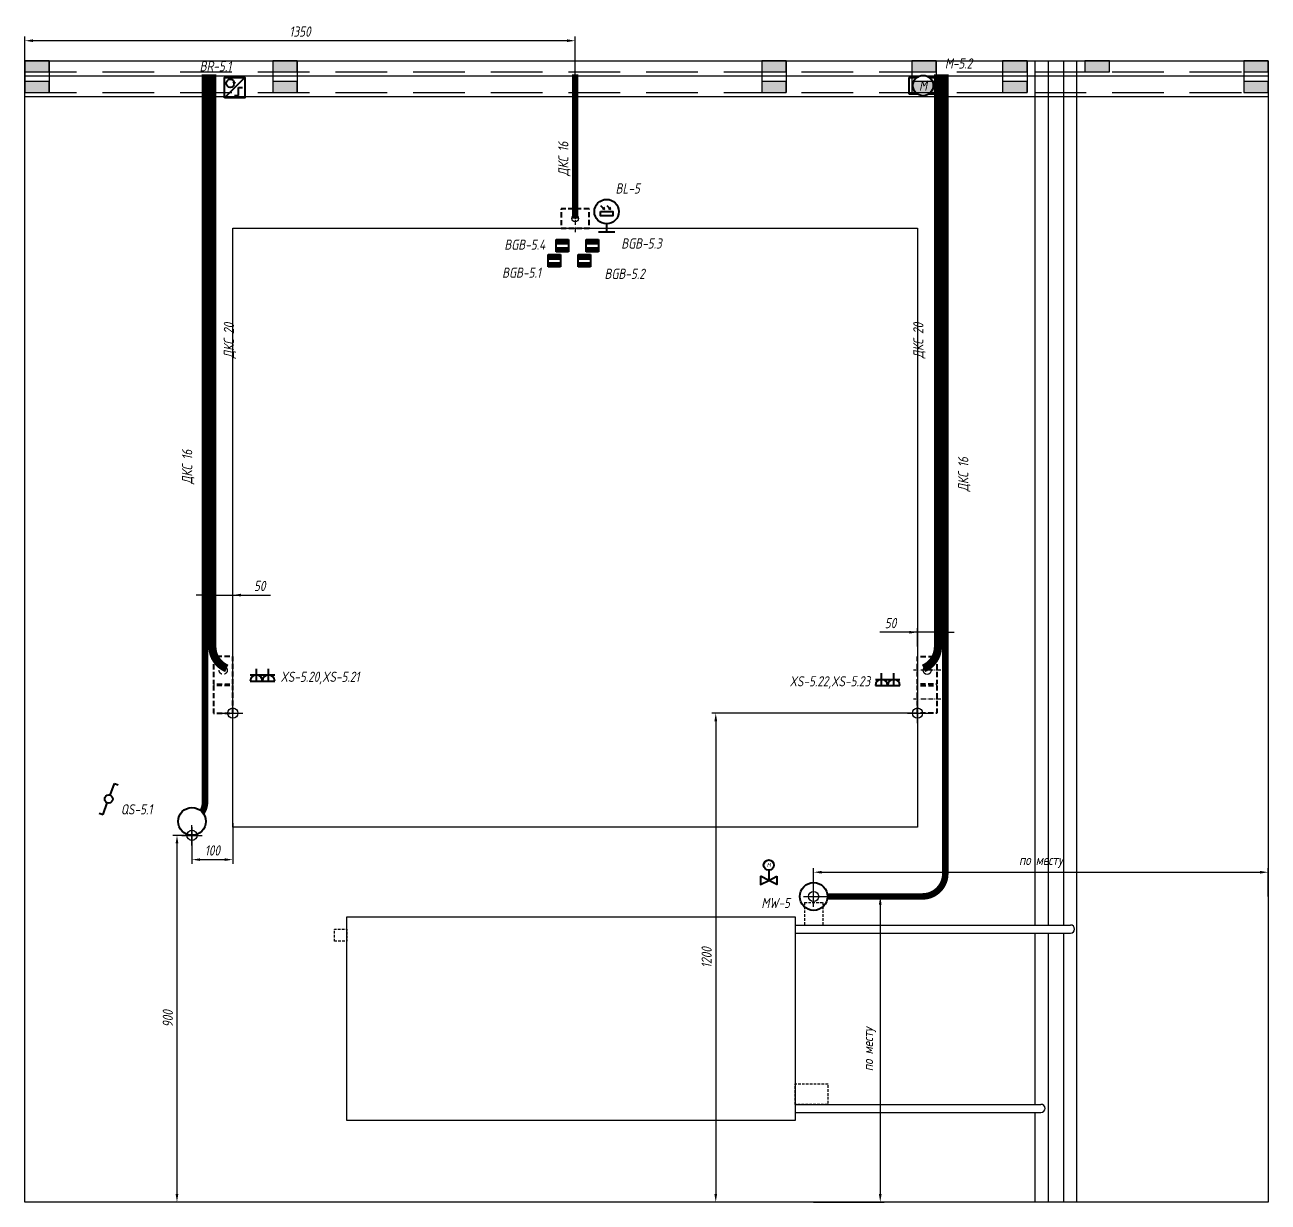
# Model space of a CAD drawing. Header units: millimetres. Extents: x -36498 to 56557, y -58468 to 154.
# Drawn here: x 42913 to 45963, y -31338 to -28450 of the extents above; entities that cross this region are included whole.
import ezdxf
from ezdxf.enums import TextEntityAlignment as Align

# ---------------------------------------------------------------- set-up
doc = ezdxf.new("R2010")
doc.units = ezdxf.units.MM
doc.header["$PDMODE"] = 34
doc.header["$PDSIZE"] = 25
doc.linetypes.add('ACAD_ISO10W100', pattern=[18.5, 12, -3, 0.5, -3])
doc.linetypes.add('DASHED', pattern=[19.05, 12.7, -6.35])
for name, color, linetype in [('01 Черновое', 7, 'Continuous'), ('02 Розетки', 7, 'Continuous'), ('03 Потолок', 7, 'Continuous'), ('06 Авт-ка климата', 7, 'Continuous'), ('07 Авт-ка общая', 7, 'Continuous'), ('08 Пож. и техн. сигн.', 7, 'Continuous'), ('11 Привязка размеры', 7, 'Continuous')]:
    doc.layers.add(name, color=color, linetype=linetype)
doc.styles.get("Standard").update_dxf_attribs({"font": 'Ubuntu-R.ttf'})
doc.styles.add('ГОСТ-ISOCPEUR', font='isocpeui.ttf', dxfattribs={"width": 0.8})
doc.dimstyles.new('ISO-25', dxfattribs={"dimtxt": 2.5, "dimasz": 2.5, "dimexe": 1.25, "dimexo": 0.625, "dimtad": 1, "dimtxsty": 'Standard', "dimcen": 2.5, "dimadec": 0, "dimazin": 0, "dimtfac": 1, "dimtmove": 0, "dimatfit": 3, "dimfxl": 1, "dimarcsym": 0})

# ---------------------------------------------------------------- blocks, each defined once
blk = doc.blocks.new('электродвигатель')
at = {"color": 0, "lineweight": -2}
for p, q in [((0, 4), (0, 0)), ((0, 4), (2, 4)), ((5, 4), (7, 4)), ((7, 4), (7, 0)), ((0, 0), (2, 0)), ((5, 0), (7, 0))]:
    blk.add_line(p, q, dxfattribs=at)
blk.add_circle((3.5, 2), 2.5, dxfattribs=at)
at = {"color": 0, "lineweight": -2, "style": 'ГОСТ-ISOCPEUR', "width": 0.8}
blk.add_text('M', height=2.5, rotation=360, dxfattribs=at).set_placement((3.5, 2), align=Align.MIDDLE_CENTER)
blk = doc.blocks.new('энкодер')
at = {"color": 0, "lineweight": -2}
for p, q in [((0, 0), (5, 5)), ((2.43, 3.56), (2.2, 3.9)), ((2.43, 3.56), (2.66, 3.9)), ((2.48, 0.56), (3.48, 0.56)), ((3.48, 0.56), (3.48, 2.56)), ((3.48, 2.56), (4.48, 2.56))]:
    blk.add_line(p, q, dxfattribs=at)
blk.add_lwpolyline([(0, 0), (0, 5), (5, 5), (5, 0)], close=True, dxfattribs=at)
blk.add_circle((1.43, 3.56), 1, dxfattribs=at)
blk = doc.blocks.new('вентиль с электроприводом')
at = {"color": 0, "linetype": 'DASHED', "lineweight": -2}
blk.add_line((0, 2.5), (0, 0), dxfattribs=at)
at = {"color": 0, "lineweight": -2}
for points in [[(-2, 1), (-2, -1), (0, 0), (-2, 1)], [(2, 1), (2, -1), (0, 0), (2, 1)]]:
    blk.add_lwpolyline(points, dxfattribs=at)
blk.add_circle((0, 3.75), 1.25, dxfattribs=at)
at = {"color": 0, "lineweight": -2, "style": 'ГОСТ-ISOCPEUR', "width": 0.8}
blk.add_text('M', height=1, rotation=360, dxfattribs=at).set_placement((0, 3.75), align=Align.MIDDLE_CENTER)
blk = doc.blocks.new('кнопка жалюзи')
at = {"color": 0, "lineweight": -2}
for p, q in [((0.35, 0.94), (1.39, 3.78)), ((1.39, 3.78), (2.34, 3.45)), ((-1.39, -3.78), (-0.35, -0.94)), ((-2.34, -3.45), (-1.39, -3.78))]:
    blk.add_line(p, q, dxfattribs=at)
blk.add_circle((0, 0), 1, dxfattribs=at)
blk = doc.blocks.new('розетка скрытая трехполюсная')
at = {"color": 0, "lineweight": -2}
for p, q in [((-1.5, 1.5), (1.5, 1.5)), ((-1.5, 0), (1.5, 0)), ((0, 0), (0, 3))]:
    blk.add_line(p, q, dxfattribs=at)
blk.add_arc((0, 0), 1.5, 0, 180, dxfattribs=at)
blk = doc.blocks.new('*D230')
at = {"layer": '11 Привязка размеры', "color": 0, "lineweight": -2, "transparency": 16777216}
for p, q in [((45153.1, -29940.1), (45010.7, -29940.1)), ((45103.1, -29975.4), (45103.1, -29930.1)), ((45153.1, -29940.1), (45103.1, -29940.1)), ((45153.1, -29975.4), (45153.1, -29930.1)), ((45173.1, -29940.1), (45193.1, -29940.1))]:
    blk.add_line(p, q, dxfattribs=at)
at = {"layer": '11 Привязка размеры', "color": 0, "transparency": 16777216}
for points in [[(45083.1, -29943.4), (45083.1, -29936.7), (45103.1, -29940.1)], [(45173.1, -29936.7), (45173.1, -29943.4), (45153.1, -29940.1)]]:
    blk.add_solid(points, dxfattribs=at)
at = {"layer": 'Defpoints', "color": 0, "transparency": 16777216}
for p in [(45103.1, -29940.1), (45103.1, -29975.4), (45153.1, -29975.4)]:
    blk.add_point(p, dxfattribs=at)
at = {"layer": '11 Привязка размеры', "color": 0, "transparency": 16777216, "insert": (45036.9, -29917.6), "char_height": 25, "attachment_point": 5, "style": 'ГОСТ-ISOCPEUR'}
blk.add_mtext('50', dxfattribs=at)
blk = doc.blocks.new('*D231')
at = {"layer": '11 Привязка размеры', "color": 0, "lineweight": -2, "transparency": 16777216}
for p, q in [((43423.1, -30408.4), (43423.1, -30508)), ((43323.1, -30418.5), (43323.1, -30508)), ((43343.1, -30498), (43403.1, -30498))]:
    blk.add_line(p, q, dxfattribs=at)
at = {"layer": '11 Привязка размеры', "color": 0, "transparency": 16777216}
for points in [[(43343.1, -30494.7), (43343.1, -30501.3), (43323.1, -30498)], [(43403.1, -30501.3), (43403.1, -30494.7), (43423.1, -30498)]]:
    blk.add_solid(points, dxfattribs=at)
at = {"layer": 'Defpoints', "color": 0, "transparency": 16777216}
for p in [(43423.1, -30408.4), (43323.1, -30418.5), (43423.1, -30498)]:
    blk.add_point(p, dxfattribs=at)
at = {"layer": '11 Привязка размеры', "color": 0, "transparency": 16777216, "insert": (43373.1, -30475.5), "char_height": 25, "attachment_point": 5, "style": 'ГОСТ-ISOCPEUR'}
blk.add_mtext('100', dxfattribs=at)
blk = doc.blocks.new('*D232')
at = {"layer": '11 Привязка размеры', "color": 0, "lineweight": -2, "transparency": 16777216}
for p, q in [((43323.1, -30438.4), (43276.3, -30438.4)), ((43286.3, -30458.4), (43286.3, -31318.4)), ((43323.1, -31338.4), (43276.3, -31338.4))]:
    blk.add_line(p, q, dxfattribs=at)
at = {"layer": '11 Привязка размеры', "color": 0, "transparency": 16777216}
for points in [[(43289.6, -30458.4), (43282.9, -30458.4), (43286.3, -30438.4)], [(43282.9, -31318.4), (43289.6, -31318.4), (43286.3, -31338.4)]]:
    blk.add_solid(points, dxfattribs=at)
at = {"layer": 'Defpoints', "color": 0, "transparency": 16777216}
for p in [(43323.1, -30438.4), (43286.3, -31338.4), (43323.1, -31338.4)]:
    blk.add_point(p, dxfattribs=at)
at = {"layer": '11 Привязка размеры', "color": 0, "transparency": 16777216, "insert": (43263.8, -30888.4), "char_height": 25, "attachment_point": 5, "rotation": 90, "style": 'ГОСТ-ISOCPEUR'}
blk.add_mtext('900', dxfattribs=at)
blk = doc.blocks.new('геркон')
at = {"lineweight": -2}
for points in [[(3, 2), (3, 3), (0, 3), (0, 2)], [(3, 0), (3, 1), (0, 1), (0, 0)]]:
    blk.add_hatch(color=0, dxfattribs=at).paths.add_polyline_path(points)
at = {"color": 0, "lineweight": -2}
for p, q in [((0, 0), (0, 3)), ((0, 3), (3, 3)), ((0, 2), (3, 2)), ((0, 1), (3, 1)), ((3, 0), (0, 0)), ((3, 3), (3, 0))]:
    blk.add_line(p, q, dxfattribs=at)
blk = doc.blocks.new('фотоэлемент')
at = {"color": 0, "lineweight": -2}
for p, q in [((-1.48, 6.52), (-0.51, 5.55)), ((0.02, 6.52), (0.99, 5.55)), ((-0.51, 5.55), (-1.02, 5.74)), ((-0.51, 5.55), (-0.7, 6.06)), ((0.99, 5.55), (0.48, 5.74)), ((0.99, 5.55), (0.8, 6.06)), ((-2, 0), (2, 0)), ((0, 2), (0, 0))]:
    blk.add_line(p, q, dxfattribs=at)
blk.add_lwpolyline([(-1.5, 5), (1.5, 5), (1.5, 4), (-1.5, 4)], close=True, dxfattribs=at)
blk.add_circle((0, 5), 3, dxfattribs=at)
blk = doc.blocks.new('*D233')
at = {"layer": '11 Привязка размеры', "color": 0, "lineweight": -2, "transparency": 16777216}
for p, q in [((44848.1, -30588.5), (45021.5, -30588.5)), ((45011.5, -30608.5), (45011.5, -31318.4)), ((44848.1, -31338.4), (45021.5, -31338.4))]:
    blk.add_line(p, q, dxfattribs=at)
at = {"layer": '11 Привязка размеры', "color": 0, "transparency": 16777216}
for points in [[(45014.9, -30608.5), (45008.2, -30608.5), (45011.5, -30588.5)], [(45008.2, -31318.4), (45014.9, -31318.4), (45011.5, -31338.4)]]:
    blk.add_solid(points, dxfattribs=at)
at = {"layer": 'Defpoints', "color": 0, "transparency": 16777216}
for p in [(44848.1, -30588.5), (44848.1, -31338.4), (45011.5, -31338.4)]:
    blk.add_point(p, dxfattribs=at)
at = {"layer": '11 Привязка размеры', "color": 0, "transparency": 16777216, "insert": (44984.9, -30963.4), "char_height": 25, "attachment_point": 5, "rotation": 90, "style": 'ГОСТ-ISOCPEUR'}
blk.add_mtext('по месту', dxfattribs=at)
blk = doc.blocks.new('*D234')
at = {"layer": '11 Привязка размеры', "color": 0, "lineweight": -2, "transparency": 16777216}
for p, q in [((44848.1, -30588.5), (44848.1, -30518.9)), ((44868.1, -30528.9), (45943.1, -30528.9)), ((45963.1, -30588.5), (45963.1, -30518.9))]:
    blk.add_line(p, q, dxfattribs=at)
at = {"layer": '11 Привязка размеры', "color": 0, "transparency": 16777216}
for points in [[(44868.1, -30525.6), (44868.1, -30532.3), (44848.1, -30528.9)], [(45943.1, -30532.3), (45943.1, -30525.6), (45963.1, -30528.9)]]:
    blk.add_solid(points, dxfattribs=at)
at = {"layer": 'Defpoints', "color": 0, "transparency": 16777216}
for p in [(45963.1, -30528.9), (44848.1, -30588.5), (45963.1, -30588.5)]:
    blk.add_point(p, dxfattribs=at)
at = {"layer": '11 Привязка размеры', "color": 0, "transparency": 16777216, "insert": (45405.6, -30502.3), "char_height": 25, "attachment_point": 5, "style": 'ГОСТ-ISOCPEUR'}
blk.add_mtext('по месту', dxfattribs=at)
blk = doc.blocks.new('*D235')
at = {"layer": '11 Привязка размеры', "color": 0, "lineweight": -2, "transparency": 16777216}
for p, q in [((45103.1, -30138.4), (44598, -30138.4)), ((44608, -30158.4), (44608, -31318.4)), ((45103.1, -31338.4), (44598, -31338.4))]:
    blk.add_line(p, q, dxfattribs=at)
at = {"layer": '11 Привязка размеры', "color": 0, "transparency": 16777216}
for points in [[(44611.4, -30158.4), (44604.7, -30158.4), (44608, -30138.4)], [(44604.7, -31318.4), (44611.4, -31318.4), (44608, -31338.4)]]:
    blk.add_solid(points, dxfattribs=at)
at = {"layer": 'Defpoints', "color": 0, "transparency": 16777216}
for p in [(45103.1, -30138.4), (44608, -31338.4), (45103.1, -31338.4)]:
    blk.add_point(p, dxfattribs=at)
at = {"layer": '11 Привязка размеры', "color": 0, "transparency": 16777216, "insert": (44585.5, -30738.4), "char_height": 25, "attachment_point": 5, "rotation": 90, "style": 'ГОСТ-ISOCPEUR'}
blk.add_mtext('1200', dxfattribs=at)
blk = doc.blocks.new('*D236')
at = {"layer": '11 Привязка размеры', "color": 0, "lineweight": -2, "transparency": 16777216}
for p, q in [((43353.1, -29848.9), (43333.1, -29848.9)), ((43373.1, -29975.4), (43373.1, -29838.9)), ((43373.1, -29848.9), (43515.5, -29848.9)), ((43373.1, -29848.9), (43423.1, -29848.9)), ((43423.1, -29975.4), (43423.1, -29838.9))]:
    blk.add_line(p, q, dxfattribs=at)
at = {"layer": '11 Привязка размеры', "color": 0, "transparency": 16777216}
for points in [[(43353.1, -29852.3), (43353.1, -29845.6), (43373.1, -29848.9)], [(43443.1, -29845.6), (43443.1, -29852.3), (43423.1, -29848.9)]]:
    blk.add_solid(points, dxfattribs=at)
at = {"layer": 'Defpoints', "color": 0, "transparency": 16777216}
for p in [(43423.1, -29848.9), (43373.1, -29975.4), (43423.1, -29975.4)]:
    blk.add_point(p, dxfattribs=at)
at = {"layer": '11 Привязка размеры', "color": 0, "transparency": 16777216, "insert": (43489.3, -29826.4), "char_height": 25, "attachment_point": 5, "style": 'ГОСТ-ISOCPEUR'}
blk.add_mtext('50', dxfattribs=at)
blk = doc.blocks.new('*D237')
at = {"layer": '11 Привязка размеры', "color": 0, "lineweight": -2, "transparency": 16777216}
for p, q in [((42913.1, -28571.4), (42913.1, -28478.7)), ((44263.1, -28571.4), (44263.1, -28478.7)), ((44243.1, -28488.7), (42933.1, -28488.7))]:
    blk.add_line(p, q, dxfattribs=at)
at = {"layer": '11 Привязка размеры', "color": 0, "transparency": 16777216}
for points in [[(42933.1, -28485.3), (42933.1, -28492), (42913.1, -28488.7)], [(44243.1, -28492), (44243.1, -28485.3), (44263.1, -28488.7)]]:
    blk.add_solid(points, dxfattribs=at)
at = {"layer": 'Defpoints', "color": 0, "transparency": 16777216}
for p in [(42913.1, -28488.7), (42913.1, -28571.4), (44263.1, -28571.4)]:
    blk.add_point(p, dxfattribs=at)
at = {"layer": '11 Привязка размеры', "color": 0, "transparency": 16777216, "insert": (43588.1, -28466.2), "char_height": 25, "attachment_point": 5, "style": 'ГОСТ-ISOCPEUR'}
blk.add_mtext('1350', dxfattribs=at)

msp = doc.modelspace()

# ---------------------------------------------------------------- hatches: boundary and pattern name
at = {"layer": '03 Потолок', "lineweight": -2}
for points in [[(42913.1, -28538.4), (42913.1, -28565.4), (42973.1, -28565.4), (42973.1, -28538.4)], [(43521.1, -28538.4), (43521.1, -28565.4), (43581.1, -28565.4), (43581.1, -28538.4)], [(44721.1, -28538.4), (44721.1, -28565.4), (44781.1, -28565.4), (44781.1, -28538.4)], [(45089.1, -28538.4), (45089.1, -28565.4), (45149.1, -28565.4), (45149.1, -28538.4)], [(45311.7, -28538.4), (45311.7, -28565.4), (45371.7, -28565.4), (45371.7, -28538.4)], [(45513.7, -28538.4), (45513.7, -28565.4), (45573.7, -28565.4), (45573.7, -28538.4)], [(45903.1, -28538.4), (45903.1, -28565.4), (45963.1, -28565.4), (45963.1, -28538.4)], [(42913.1, -28588.9), (42913.1, -28615.9), (42973.1, -28615.9), (42973.1, -28588.9)], [(43521.1, -28588.9), (43521.1, -28615.9), (43581.1, -28615.9), (43581.1, -28588.9)], [(44721.1, -28588.9), (44721.1, -28615.9), (44781.1, -28615.9), (44781.1, -28588.9)], [(45089.1, -28588.9), (45089.1, -28615.9), (45149.1, -28615.9), (45149.1, -28588.9)], [(45311.7, -28588.9), (45311.7, -28615.9), (45371.7, -28615.9), (45371.7, -28588.9)], [(45903.1, -28588.9), (45903.1, -28615.9), (45963.1, -28615.9), (45963.1, -28588.9)]]:
    msp.add_hatch(color=252, dxfattribs=at).paths.add_polyline_path(points)

# ---------------------------------------------------------------- linework, layer by layer
at = {"layer": '01 Черновое'}
for p, q in [((45391.1, -28538.4), (45391.1, -30658.4)), ((45423.1, -28538.4), (45423.1, -30658.4)), ((45461.1, -28538.4), (45461.1, -30658.4)), ((45493.1, -28538.4), (45493.1, -31338.4)), ((44803.1, -30658.4), (45478.2, -30658.4)), ((44803.1, -30678.4), (45478.2, -30678.4)), ((45391.1, -30678.4), (45391.1, -31098.4)), ((45423.1, -30678.4), (45423.1, -31338.4)), ((45461.1, -30678.4), (45461.1, -31338.4)), ((44803.1, -31098.4), (45405.8, -31098.4)), ((44803.1, -31118.4), (45405.8, -31118.4)), ((45391.1, -31118.4), (45391.1, -31338.4))]:
    msp.add_line(p, q, dxfattribs=at)
at = {"layer": '01 Черновое', "linetype": 'DASHED', "ltscale": 0.5}
for p, q in [((44825.6, -30603.4), (44870.6, -30603.4)), ((44825.6, -30603.4), (44825.6, -30658.4)), ((44870.6, -30603.4), (44870.6, -30658.4))]:
    msp.add_line(p, q, dxfattribs=at)
at = {"layer": '01 Черновое'}
for points in [[(42913.1, -31338.4), (42913.1, -28538.4), (45963.1, -28538.4), (45963.1, -31338.4)], [(43423.1, -30418.4), (43423.1, -28948.4), (45103.1, -28948.4), (45103.1, -30418.4)], [(43703.1, -31138.4), (43703.1, -30638.4), (44803.1, -30638.4), (44803.1, -31138.4)]]:
    msp.add_lwpolyline(points, close=True, dxfattribs=at)
at = {"layer": '01 Черновое', "linetype": 'DASHED', "ltscale": 0.5, "flags": 128}
for points in [[(43673.1, -30698.4), (43673.1, -30668.4), (43703.1, -30668.4), (43703.1, -30698.4)], [(44803.1, -31098.4), (44803.1, -31048.4), (44883.1, -31048.4), (44883.1, -31098.4)]]:
    msp.add_lwpolyline(points, close=True, dxfattribs=at)
at = {"layer": '01 Черновое'}
for centre in [(45478.2, -30668.4), (45405.8, -31108.4)]:
    msp.add_arc(centre, 10, 270, 90, dxfattribs=at)
at = {"layer": '02 Розетки', "color": 1, "flags": 128}
for points in [[(43373.1, -28571.4, 20, 20, 0), (43373.1, -29975.4, 20, 20, 0.301202), (43408.5, -30028.8, 20, 20, 0.100476)], [(45153.1, -28571.4, 20, 20, 0), (45153.1, -29975.4, 20, 20, -0.301202), (45117.7, -30028.8, 20, 20, -0.100476)]]:
    msp.add_lwpolyline(points, format="xyseb", dxfattribs=at)
at = {"layer": '02 Розетки', "color": 1, "linetype": 'DASHED', "lineweight": 40, "flags": 128}
for points in [[(43376.1, -29999.4), (43376.1, -30067.4), (43423.1, -30067.4), (43423.1, -29999.4)], [(45150.1, -29999.4), (45150.1, -30067.4), (45103.1, -30067.4), (45103.1, -29999.4)], [(43376.1, -30070.4), (43376.1, -30138.4), (43423.1, -30138.4), (43423.1, -30070.4)], [(45150.1, -30070.4), (45150.1, -30138.4), (45103.1, -30138.4), (45103.1, -30070.4)]]:
    msp.add_lwpolyline(points, close=True, dxfattribs=at)
at = {"layer": '02 Розетки', "color": 1, "linetype": 'DASHED'}
msp.add_circle((43399.6, -30033.4), 10, dxfattribs=at)
at = {"layer": '02 Розетки', "color": 1}
msp.add_circle((45126.6, -30033.4), 10, dxfattribs=at)
at = {"layer": '03 Потолок', "color": 1, "lineweight": -2}
for p, q in [((42913.1, -28538.4), (42913.1, -28615.9)), ((42973.1, -28538.4), (42973.1, -28615.9)), ((43521.1, -28538.4), (43521.1, -28615.9)), ((43581.1, -28538.4), (43581.1, -28615.9)), ((44721.1, -28538.4), (44721.1, -28615.9)), ((44781.1, -28538.4), (44781.1, -28615.9)), ((45089.1, -28538.4), (45089.1, -28615.9)), ((45149.1, -28538.4), (45149.1, -28615.9)), ((45311.7, -28538.4), (45311.7, -28615.9)), ((45371.7, -28538.4), (45371.7, -28615.9)), ((45903.1, -28538.4), (45903.1, -28615.9)), ((45963.1, -28538.4), (45963.1, -28615.9))]:
    msp.add_line(p, q, dxfattribs=at)
at = {"layer": '03 Потолок', "color": 1, "linetype": 'DASHED', "ltscale": 10}
for p, q in [((42913.1, -28565.4), (45963.1, -28565.4)), ((42913.1, -28615.9), (45963.1, -28615.9))]:
    msp.add_line(p, q, dxfattribs=at)
at = {"layer": '03 Потолок', "color": 1, "ltscale": 10}
for p, q in [((42913.1, -28574.9), (45963.1, -28574.9)), ((42913.1, -28625.4), (45963.1, -28625.4))]:
    msp.add_line(p, q, dxfattribs=at)
at = {"layer": '03 Потолок', "color": 1, "lineweight": -2}
for points in [[(42913.1, -28538.4), (42913.1, -28565.4), (42973.1, -28565.4), (42973.1, -28538.4)], [(42913.1, -28538.4), (42913.1, -28565.4), (42973.1, -28565.4), (42973.1, -28538.4)], [(43521.1, -28538.4), (43521.1, -28565.4), (43581.1, -28565.4), (43581.1, -28538.4)], [(43521.1, -28538.4), (43521.1, -28565.4), (43581.1, -28565.4), (43581.1, -28538.4)], [(44721.1, -28538.4), (44721.1, -28565.4), (44781.1, -28565.4), (44781.1, -28538.4)], [(44721.1, -28538.4), (44721.1, -28565.4), (44781.1, -28565.4), (44781.1, -28538.4)], [(45089.1, -28538.4), (45089.1, -28565.4), (45149.1, -28565.4), (45149.1, -28538.4)], [(45089.1, -28538.4), (45089.1, -28565.4), (45149.1, -28565.4), (45149.1, -28538.4)], [(45311.7, -28538.4), (45311.7, -28565.4), (45371.7, -28565.4), (45371.7, -28538.4)], [(45311.7, -28538.4), (45311.7, -28565.4), (45371.7, -28565.4), (45371.7, -28538.4)], [(45513.7, -28538.4), (45513.7, -28565.4), (45573.7, -28565.4), (45573.7, -28538.4)], [(45903.1, -28538.4), (45903.1, -28565.4), (45963.1, -28565.4), (45963.1, -28538.4)], [(45903.1, -28538.4), (45903.1, -28565.4), (45963.1, -28565.4), (45963.1, -28538.4)], [(42913.1, -28588.9), (42913.1, -28615.9), (42973.1, -28615.9), (42973.1, -28588.9)], [(42913.1, -28588.9), (42913.1, -28615.9), (42973.1, -28615.9), (42973.1, -28588.9)], [(43521.1, -28588.9), (43521.1, -28615.9), (43581.1, -28615.9), (43581.1, -28588.9)], [(43521.1, -28588.9), (43521.1, -28615.9), (43581.1, -28615.9), (43581.1, -28588.9)], [(44721.1, -28588.9), (44721.1, -28615.9), (44781.1, -28615.9), (44781.1, -28588.9)], [(44721.1, -28588.9), (44721.1, -28615.9), (44781.1, -28615.9), (44781.1, -28588.9)], [(45089.1, -28588.9), (45089.1, -28615.9), (45149.1, -28615.9), (45149.1, -28588.9)], [(45089.1, -28588.9), (45089.1, -28615.9), (45149.1, -28615.9), (45149.1, -28588.9)], [(45311.7, -28588.9), (45311.7, -28615.9), (45371.7, -28615.9), (45371.7, -28588.9)], [(45311.7, -28588.9), (45311.7, -28615.9), (45371.7, -28615.9), (45371.7, -28588.9)], [(45903.1, -28588.9), (45903.1, -28615.9), (45963.1, -28615.9), (45963.1, -28588.9)], [(45903.1, -28588.9), (45903.1, -28615.9), (45963.1, -28615.9), (45963.1, -28588.9)]]:
    msp.add_lwpolyline(points, close=True, dxfattribs=at)
at = {"layer": '06 Авт-ка климата', "const_width": 16, "flags": 128}
msp.add_lwpolyline([(43348.1, -30381.2, 0.137558), (43355.1, -30356.3), (43355.1, -28571.4)], format="xyb", dxfattribs=at)
at = {"layer": '06 Авт-ка климата', "color": 254, "const_width": 16}
msp.add_lwpolyline([(44882.1, -30588.4), (45115.1, -30588.3, 0.414214), (45171.1, -30532.3), (45171.1, -28571.4)], format="xyb", dxfattribs=at)
at = {"layer": '06 Авт-ка климата', "lineweight": 40}
msp.add_circle((44848.1, -30588.4), 34, dxfattribs=at)
at = {"layer": '07 Авт-ка общая', "lineweight": 40}
msp.add_circle((43323.1, -30404.3), 34, dxfattribs=at)
at = {"layer": '08 Пож. и техн. сигн.', "const_width": 16, "flags": 128}
msp.add_lwpolyline([(44263.1, -28924.9), (44263.1, -28571.4)], dxfattribs=at)
at = {"layer": '08 Пож. и техн. сигн.', "linetype": 'DASHED', "lineweight": 40, "flags": 128}
msp.add_lwpolyline([(44297.1, -28901.4), (44229.1, -28901.4), (44229.1, -28948.4), (44297.1, -28948.4)], close=True, dxfattribs=at)
at = {"layer": '08 Пож. и техн. сигн.'}
msp.add_circle((44263.1, -28924.9), 8, dxfattribs=at)
at = {"layer": '11 Привязка размеры', "linetype": 'ACAD_ISO10W100'}
for p, q in [((44263.1, -28891.4), (44263.1, -28958.4)), ((45160.1, -30033.4), (45093.1, -30033.4)), ((45160.1, -30104.4), (45093.1, -30104.4))]:
    msp.add_line(p, q, dxfattribs=at)
at = {"layer": '11 Привязка размеры', "lineweight": -2}
for p in [(43423.1, -30138.4), (45103.1, -30138.4), (43323.1, -30438.4), (44848.1, -30588.5)]:
    msp.add_point(p, dxfattribs=at)

# ---------------------------------------------------------------- block references
at = {"layer": '02 Розетки', "color": 1, "lineweight": 40, "xscale": 10, "yscale": 10, "zscale": 10}
for p in [(43481, -30059.8), (43511, -30059.8), (45014.6, -30070.8), (45044.6, -30070.8)]:
    msp.add_blockref('розетка скрытая трехполюсная', p, dxfattribs=at)
at = {"layer": '06 Авт-ка климата', "color": 2, "lineweight": 40, "xscale": 10, "yscale": 10, "zscale": 10}
msp.add_blockref('вентиль с электроприводом', (44738, -30548.8), dxfattribs=at)
at = {"layer": '07 Авт-ка общая', "lineweight": 40, "xscale": 10, "yscale": 10, "zscale": 10}
for name, p in [('электродвигатель', (45081.6, -28618.7)), ('энкодер', (43402.6, -28628.7)), ('кнопка жалюзи', (43118.9, -30349.3))]:
    msp.add_blockref(name, p, dxfattribs=at)
at = {"layer": '08 Пож. и техн. сигн.', "lineweight": 40, "xscale": 10, "yscale": 10, "zscale": 10}
for name, p in [('фотоэлемент', (44340.3, -28958)), ('геркон', (44216.6, -29006.6)), ('геркон', (44290.3, -29006.6)), ('геркон', (44197, -29043.6)), ('геркон', (44270.6, -29043.6))]:
    msp.add_blockref(name, p, dxfattribs=at)

# ---------------------------------------------------------------- texts
at = {"layer": '02 Розетки', "linetype": 'Continuous', "style": 'ГОСТ-ISOCPEUR', "width": 0.8}
msp.add_text('XS-5.20,XS-5.21', height=25, dxfattribs=at).set_placement((43540.2, -30061.9))
msp.add_text('XS-5.22,XS-5.23', height=25, dxfattribs=at).set_placement((44986.9, -30072.9), align=Align.RIGHT)
at = {"layer": '02 Розетки', "color": 1, "char_height": 25, "width": 270.313, "attachment_point": 7, "rotation": 90, "style": 'ГОСТ-ISOCPEUR'}
for insert in [(43431.3, -29267.8), (45122.6, -29267.8)]:
    msp.add_mtext('{ДКС 20}', dxfattribs=dict(at, insert=insert))
at = {"layer": '06 Авт-ка климата', "linetype": 'Continuous', "style": 'ГОСТ-ISOCPEUR', "width": 0.8}
msp.add_text('MW-5', height=25, dxfattribs=at).set_placement((44790, -30616.8), align=Align.RIGHT)
at = {"layer": '06 Авт-ка климата', "char_height": 25, "width": 270.313, "attachment_point": 1, "rotation": 90, "style": 'ГОСТ-ISOCPEUR'}
for insert in [(43298.7, -29576.3), (45202.6, -29594.5)]:
    msp.add_mtext('{ДКС 16}', dxfattribs=dict(at, insert=insert))
at = {"layer": '07 Авт-ка общая', "linetype": 'Continuous', "style": 'ГОСТ-ISOCPEUR', "width": 0.8}
for s, p in [('BR-5.1', (43419.5, -28563.8)), ('M-5.2', (45237.4, -28557))]:
    msp.add_text(s, height=25, dxfattribs=at).set_placement(p, align=Align.RIGHT)
msp.add_text('QS-5.1', height=25, dxfattribs=at).set_placement((43148.6, -30387.1))
at = {"layer": '08 Пож. и техн. сигн.', "linetype": 'Continuous', "style": 'ГОСТ-ISOCPEUR', "width": 0.8}
for s, p in [('BL-5', (44421.8, -28863.7)), ('BGB-5.3', (44475.5, -28998.6)), ('BGB-5.4', (44189.6, -29001.6)), ('BGB-5.1', (44179.1, -29070.3)), ('BGB-5.2', (44433.9, -29073.1))]:
    msp.add_text(s, height=25, dxfattribs=at).set_placement(p, align=Align.RIGHT)
at = {"layer": '08 Пож. и техн. сигн.', "insert": (44221.5, -28820.4), "char_height": 25, "width": 270.313, "attachment_point": 1, "rotation": 90, "style": 'ГОСТ-ISOCPEUR'}
msp.add_mtext('{ДКС 16}', dxfattribs=at)

# ---------------------------------------------------------------- dimensions: what is measured, and where the dimension line sits
at = {"layer": '11 Привязка размеры'}
for base, p1, p2, picture, middle in [((42913.1, -28488.7), (44263.1, -28571.4), (42913.1, -28571.4), '*D237', (43588.1, -28466.2)), ((43423.1, -29848.9), (43373.1, -29975.4), (43423.1, -29975.4), '*D236', (43489.3, -29826.4)), ((45103.1, -29940.1), (45153.1, -29975.4), (45103.1, -29975.4), '*D230', (45036.9, -29917.6))]:
    dim = msp.add_linear_dim(base=base, p1=p1, p2=p2, dimstyle='ISO-25', override={"dimtxt": 25, "dimasz": 20, "dimexe": 10, "dimexo": 0, "dimgap": 10, "dimdec": 0, "dimtxsty": 'ГОСТ-ISOCPEUR'}, dxfattribs=at)
    dim.commit()
    dim.dimension.update_dxf_attribs({"geometry": picture, "text_midpoint": middle})
for base, p1, p2, picture, middle in [((44608, -31338.4), (45103.1, -30138.4), (45103.1, -31338.4), '*D235', (44585.5, -30738.4)), ((43286.3, -31338.4), (43323.1, -30438.4), (43323.1, -31338.4), '*D232', (43263.8, -30888.4))]:
    dim = msp.add_linear_dim(base=base, p1=p1, p2=p2, angle=90, dimstyle='ISO-25', override={"dimtxt": 25, "dimasz": 20, "dimexe": 10, "dimexo": 0, "dimgap": 10, "dimdec": 0, "dimtxsty": 'ГОСТ-ISOCPEUR'}, dxfattribs=at)
    dim.commit()
    dim.dimension.update_dxf_attribs({"geometry": picture, "text_midpoint": middle})
dim = msp.add_linear_dim(base=(43423.1, -30498), p1=(43323.1, -30418.5), p2=(43423.1, -30408.4), dimstyle='ISO-25', override={"dimtxt": 25, "dimasz": 20, "dimexe": 10, "dimexo": 0, "dimgap": 10, "dimdec": 0, "dimtxsty": 'ГОСТ-ISOCPEUR'}, dxfattribs=at)
dim.commit()
dim.dimension.update_dxf_attribs({"geometry": '*D231', "text_midpoint": (43373.1, -30498), "dimtype": 160})
dim = msp.add_linear_dim(base=(45963.1, -30528.9), p1=(44848.1, -30588.5), p2=(45963.1, -30588.5), text='по месту', dimstyle='ISO-25', override={"dimtxt": 25, "dimasz": 20, "dimexe": 10, "dimexo": 0, "dimgap": 10, "dimdec": 0, "dimtxsty": 'ГОСТ-ISOCPEUR'}, dxfattribs=at)
dim.commit()
dim.dimension.update_dxf_attribs({"geometry": '*D234', "text_midpoint": (45405.6, -30502.3)})
dim = msp.add_linear_dim(base=(45011.5, -31338.4), p1=(44848.1, -30588.5), p2=(44848.1, -31338.4), angle=90, text='по месту', dimstyle='ISO-25', override={"dimtxt": 25, "dimasz": 20, "dimexe": 10, "dimexo": 0, "dimgap": 10, "dimdec": 0, "dimtxsty": 'ГОСТ-ISOCPEUR'}, dxfattribs=at)
dim.commit()
dim.dimension.update_dxf_attribs({"geometry": '*D233', "text_midpoint": (45011.5, -30963.4), "dimtype": 160})

doc.saveas('drawing.dxf')
